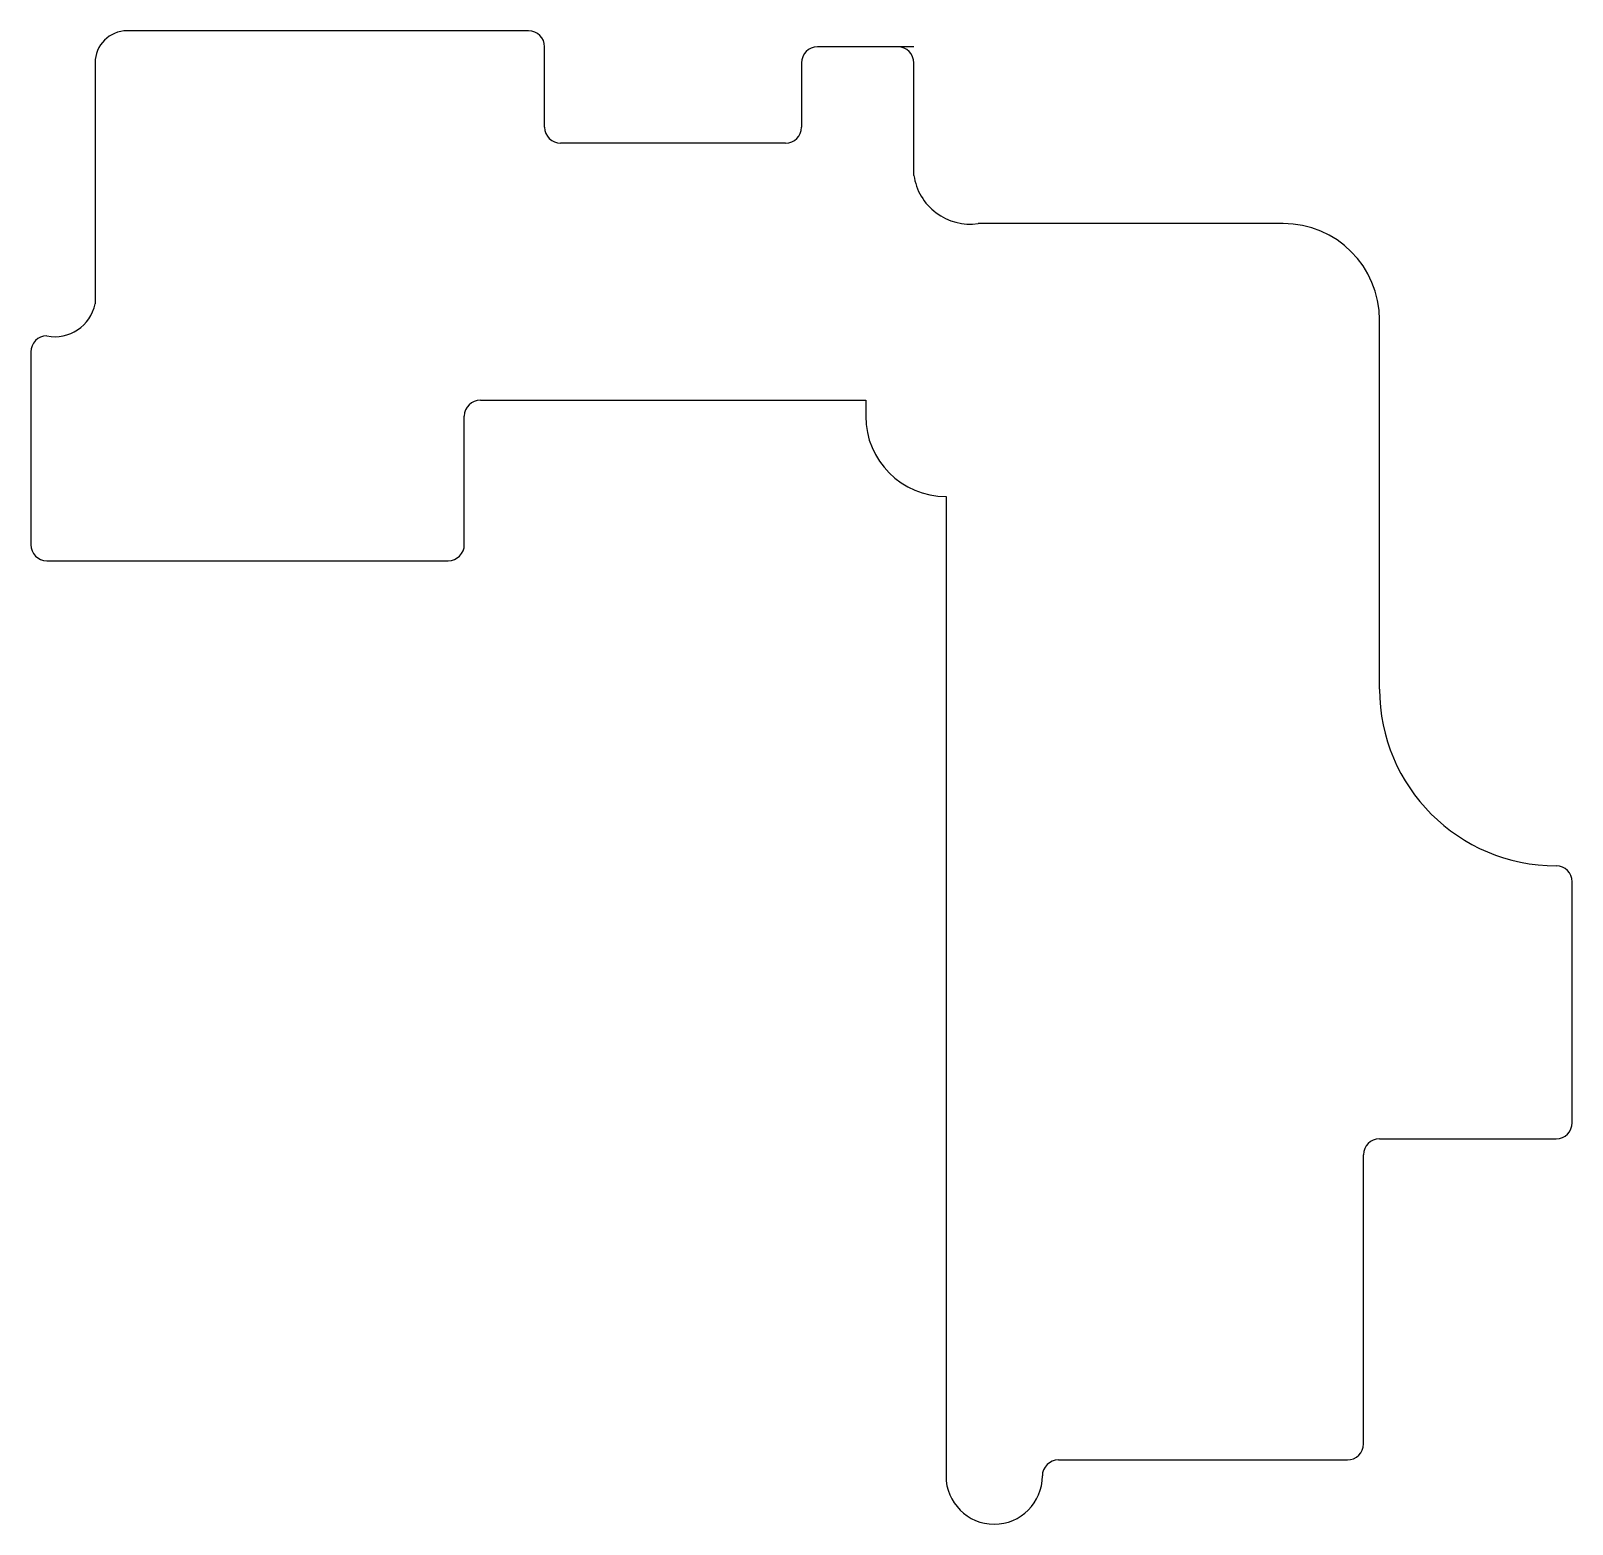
# Model space of a CAD drawing. Extents: x -50 to 72, y -57 to 61.
import ezdxf

# ---------------------------------------------------------------- set-up
doc = ezdxf.new("R2010")
doc.units = 0
doc.header["$MEASUREMENT"] = 0
doc.layers.add('20', color=31, linetype='CONTINUOUS')

msp = doc.modelspace()

# ---------------------------------------------------------------- linework, layer by layer
at = {"layer": '20'}
for p, q in [((-10.16, 60.96), (-41.91, 60.96)), ((-8.89, 53.34), (-8.89, 59.69)), ((19.05, 59.69), (12.7, 59.69)), ((20.32, 59.69), (19.05, 59.69)), ((-44.45, 58.42), (-44.45, 39.37)), ((11.43, 58.42), (11.43, 53.34)), ((20.32, 49.53), (20.32, 58.42)), ((10.16, 52.07), (-7.62, 52.07)), ((49.53, 45.72), (25.4, 45.72)), ((57.15, 8.89), (57.15, 38.1)), ((-49.53, 35.56), (-49.53, 20.32)), ((-13.97, 31.75), (16.51, 31.75)), ((16.51, 31.75), (16.51, 30.48)), ((-15.24, 20.32), (-15.24, 30.48)), ((22.86, 24.13), (22.86, -53.34)), ((-48.26, 19.05), (-16.51, 19.05)), ((72.39, -25.4), (72.39, -6.35)), ((57.15, -26.67), (71.12, -26.67)), ((55.88, -50.8), (55.88, -27.94)), ((31.75, -52.07), (54.61, -52.07))]:
    msp.add_line(p, q, dxfattribs=at)
for centre, radius, start, end in [((-41.91, 58.42), 2.54, 90, 180), ((-10.16, 59.69), 1.27, 0, 90), ((12.7, 58.42), 1.27, 90, 180), ((19.05, 58.42), 1.27, 0, 90), ((-7.62, 53.34), 1.27, 180, 270), ((10.16, 53.34), 1.27, 270, 0), ((24.765, 50.165), 4.49, 188.1301, 278.1301), ((49.53, 38.1), 7.62, 0, 90), ((-47.625, 40.005), 3.238, 258.6901, 348.6901), ((-48.26, 35.56), 1.27, 90, 180), ((-13.97, 30.48), 1.27, 90, 180), ((22.86, 30.48), 6.35, 180, 270), ((-48.26, 20.32), 1.27, 180, 270), ((-16.51, 20.32), 1.27, 270, 0), ((71.12, 8.89), 13.97, 180, 270), ((71.12, -6.35), 1.27, 0, 90), ((71.12, -25.4), 1.27, 270, 0), ((57.15, -27.94), 1.27, 90, 180), ((54.61, -50.8), 1.27, 270, 0), ((31.75, -53.34), 1.27, 90, 180), ((26.67, -53.34), 3.81, 180, 270), ((26.67, -53.34), 3.81, 270, 0)]:
    msp.add_arc(centre, radius, start, end, dxfattribs=at)

doc.saveas('drawing.dxf')
